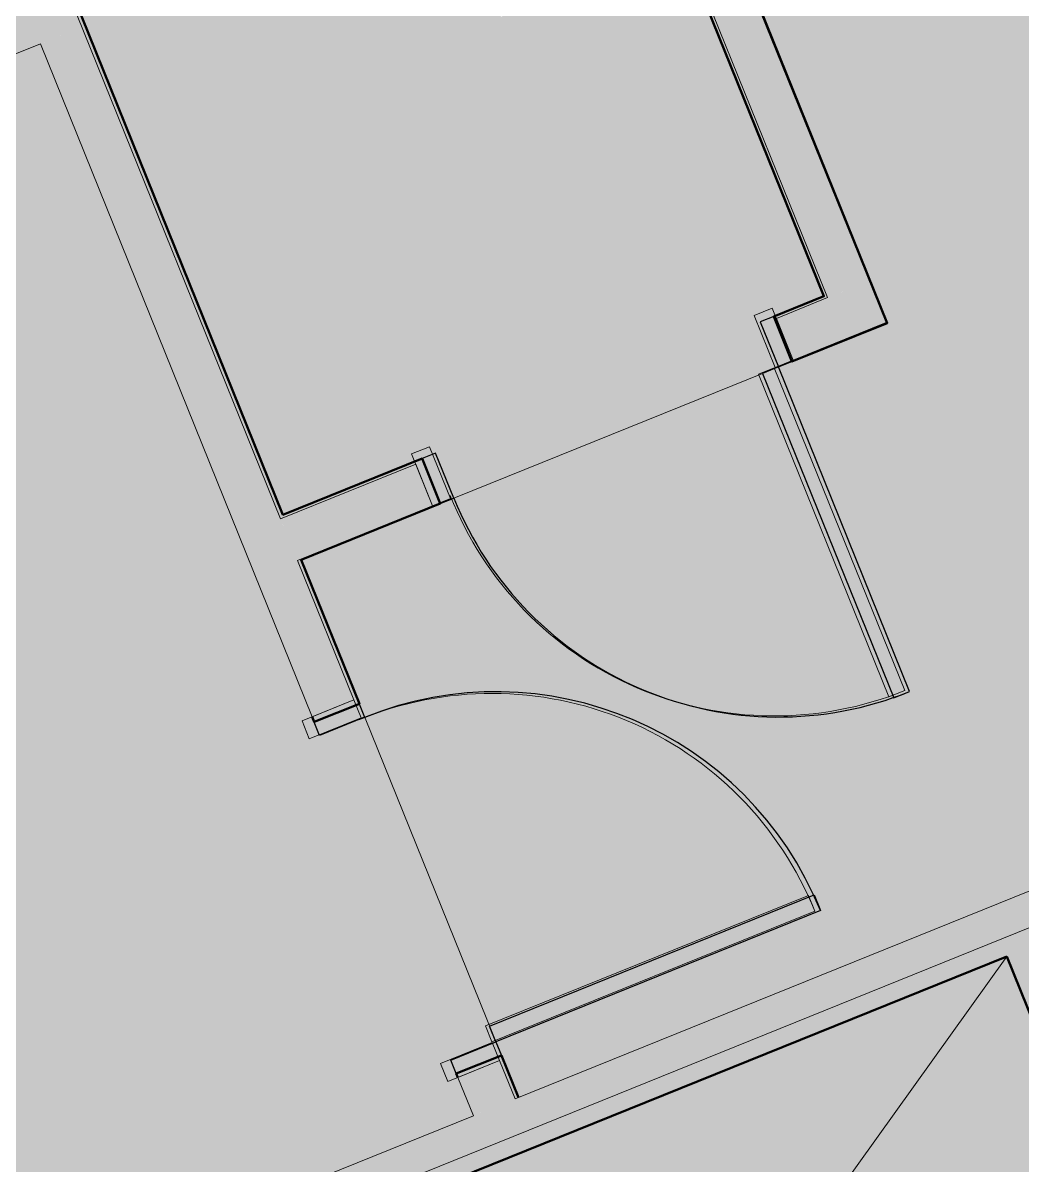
# Model space of a CAD drawing. Header units: inches. Extents: x 2359 to 5358, y 31 to 2545.
# Drawn here: x 4316.5 to 4419.3, y 844.9 to 962.4 of the extents above; entities that cross this region are included whole.
import ezdxf

# ---------------------------------------------------------------- set-up
doc = ezdxf.new("R2010")
doc.units = ezdxf.units.IN
doc.header["$LTSCALE"] = 48
doc.header["$MEASUREMENT"] = 0
for name, color, linetype, lineweight in [('A-Anno-Nicn', 8, 'Continuous', 9), ('A-DETL-GENF', 247, 'Continuous', 9), ('A-DOOR', 8, 'Continuous', 13), ('A-Door-E', 8, 'Continuous', 30), ('A-DOOR-FRAM', 8, 'Continuous', 20), ('A-Eqpm', 8, 'Continuous', 9), ('A-WALL', 8, 'Continuous', 13), ('A-Wall-E', 8, 'Continuous', 50), ('A-WALL-PATT', 8, 'Continuous', 13), ('AAHRPP_dwg', 8, 'Continuous', 9), ('I-WALL', 8, 'Continuous', 13)]:
    doc.layers.add(name, color=color, linetype=linetype, lineweight=lineweight)

# ---------------------------------------------------------------- blocks, each defined once
blk = doc.blocks.new('AAHRPP_dwg-4842287-FIRST FLOOR POWER _ SIGNAL')
at = {"layer": 'A-Wall-E'}
h = blk.add_hatch(color=256, dxfattribs=at)
h.paths.add_polyline_path([(4305.84, 652.06), (4322.34, 658.73), (4322.27, 658.89), (4305.77, 652.23), (4305.84, 652.06)], flags=0)
h.paths.add_polyline_path([(4305.52, 657.12), (4342.23, 671.94), (4304.36, 765.67), (4493.85, 842.23), (4449.87, 951.08), (4440.93, 947.47), (4465.14, 887.53), (4338.11, 836.21), (4349.31, 808.48), (4192.94, 745.31), (4181.64, 773.28), (4163.15, 765.81), (4178.44, 727.97), (4203.28, 738), (4207.85, 726.68), (4267.66, 750.84), (4304.8, 658.89)], flags=0)
h.paths.add_polyline_path([(4346.51, 673.68), (4531.71, 748.5), (4531.65, 748.67), (4346.62, 673.92), (4310.66, 762.93), (4495.68, 837.69), (4495.58, 837.94), (4310.38, 763.11), (4346.45, 673.83)], flags=0)
h.paths.add_polyline_path([(4175.82, 722.92), (4201.42, 733.26), (4201.34, 733.45), (4175.74, 723.1), (4175.79, 722.99)], flags=0)
h.paths.add_polyline_path([(4499.01, 730.1), (4535.84, 744.98), (4535.77, 745.15), (4498.94, 730.27)], flags=0)
h.paths.add_polyline_path([(4531.21, 750.93), (4535.85, 752.8), (4535.37, 753.98), (4530.74, 752.11), (4530.8, 751.95)], flags=0)
h.paths.add_polyline_path([(4516.94, 786.27), (4521.57, 788.14), (4520.87, 789.89), (4516.23, 788.02), (4516.3, 787.85)], flags=0)
h.paths.add_polyline_path([(4367.14, 851.71), (4367.47, 851.89), (4365.74, 856.18), (4361.1, 854.31), (4361.26, 853.92), (4365.55, 855.65), (4366.25, 853.92)], flags=0)
h.paths.add_polyline_path([(4115.67, 883.33), (4320.87, 966.23), (4343.03, 911.38), (4356.92, 916.99), (4358.65, 912.7), (4344.76, 907.09), (4350.56, 892.74), (4346.28, 891.01), (4346.49, 890.47), (4351.13, 892.35), (4345.17, 907.16), (4359.45, 912.93), (4357.58, 917.56), (4343.27, 911.78), (4321.1, 966.66), (4318.61, 965.65), (4316.88, 969.94), (4360.73, 987.65), (4368.25, 969.02), (4382.8, 974.9), (4367.8, 1012.02), (4285.59, 978.81), (4288.83, 970.79), (4109.59, 898.37), (4115.42, 883.96)], flags=0)
h.paths.add_polyline_path([(4395.61, 927.54), (4405.41, 931.5), (4351.44, 1065.07), (4341.91, 1061.22), (4343.79, 1056.58), (4348.68, 1058.56), (4365.8, 1016.2), (4366.07, 1016.31), (4348.89, 1058.83), (4344.54, 1057.08), (4342.81, 1061.36), (4351.45, 1064.85), (4405.3, 931.55), (4395.74, 927.69), (4394.01, 931.98), (4399.28, 934.11), (4384.53, 970.61), (4384.26, 970.5), (4398.91, 934.26), (4393.74, 932.17), (4395.55, 927.69)], flags=0)
h.paths.add_polyline_path([(4282.81, 973.34), (4282.81, 973.35), (4254.21, 1044.12), (4258.41, 1045.82), (4253.7, 1045.38), (4282.81, 973.35)], flags=0)
h.paths.add_polyline_path([(4283.86, 983.09), (4284.2, 983.23), (4267.09, 1025.6), (4307.62, 1041.97), (4305.75, 1046.61), (4265.22, 1030.23), (4258.9, 1045.86), (4258.51, 1045.83), (4283.08, 985.02)], flags=0)
h.paths.add_polyline_path([(4062.74, 1014.34), (4069.28, 1016.98), (4059.34, 1041.59), (4227.75, 1109.63), (4225.79, 1114.48), (4050.84, 1043.8), (4061.67, 1016.98)], flags=0)
h.paths.add_polyline_path([(4267.02, 1025.76), (4265.29, 1030.04), (4305.72, 1046.38), (4307.46, 1042.09), (4267.03, 1025.76)], flags=0)
h.paths.add_polyline_path([(4386.69, 1073.92), (4402.46, 1080.29), (4402.39, 1080.45), (4386.8, 1074.15), (4362.63, 1133.97), (4362.46, 1133.9), (4386.6, 1074.15)], flags=0)
h.paths.add_polyline_path([(4239.66, 1080.15), (4244.29, 1082.02), (4242.86, 1085.57), (4242.51, 1085.43), (4243.52, 1082.94), (4239.23, 1081.21)], flags=0)
h.paths.add_polyline_path([(4389.36, 1080.17), (4396.65, 1083.12), (4359.12, 1176.02), (4337.46, 1167.27), (4350.83, 1134.19), (4365.19, 1139.99), (4389.31, 1080.29)], flags=0)
h.paths.add_polyline_path([(4240.78, 1089.72), (4241.13, 1089.86), (4234.06, 1107.35), (4263.23, 1119.13), (4257.66, 1132.92), (4249.18, 1129.49), (4251.11, 1124.71), (4230.08, 1116.21), (4240.36, 1090.76)], flags=0)
h.paths.add_polyline_path([(4011.86, 1140.28), (4023.83, 1145.12), (4022.33, 1148.82), (4010.36, 1143.98), (4011.06, 1142.25)], flags=0)
h.paths.add_polyline_path([(4140.19, 1187.48), (4140.2, 1187.49), (4138.7, 1191.17)], flags=0)
h.paths.add_polyline_path([(4233.86, 1219.94), (4326.29, 1257.31), (4326.24, 1257.45), (4233.79, 1220.11)], flags=0)
h.paths.add_polyline_path([(4236.69, 1226.27), (4328.5, 1263.35), (4323.55, 1275.61), (4306.89, 1268.88), (4310.27, 1260.52), (4274.07, 1245.89), (4275.57, 1242.18), (4236.62, 1226.45), (4236.62, 1226.45)], flags=0)
at = {"layer": 'A-Anno-Nicn', "flags": 128}
blk.add_lwpolyline([(4242.86, 1085.57), (4265.22, 1030.23), (4351.45, 1065.07), (4405.41, 931.5), (4345.15, 907.15), (4367.49, 851.85)], dxfattribs=at)
at = {"layer": 'A-Door-E'}
blk.add_line((4346.49, 890.47), (4351.13, 892.35), dxfattribs=at)
at = {"layer": 'A-Door-E', "flags": 128}
for points in [[(4393.74, 932.17), (4392.35, 931.62), (4394.22, 926.98), (4395.61, 927.54)], [(4392.6, 926.32), (4406.09, 892.95), (4407.71, 893.6), (4394.22, 926.98)], [(4358.97, 918.12), (4357.58, 917.56), (4359.45, 912.93), (4360.85, 913.49)], [(4364.51, 859.2), (4397.89, 872.69), (4398.54, 871.07), (4365.17, 857.57)]]:
    blk.add_lwpolyline(points, close=True, dxfattribs=at)
for points in [[(4351.11, 892.34), (4351.67, 890.95), (4347.04, 889.07), (4346.47, 890.46)], [(4365.74, 856.18), (4361.1, 854.31), (4360.54, 855.7), (4365.17, 857.57), (4365.73, 856.18)]]:
    blk.add_lwpolyline(points, dxfattribs=at)
at = {"layer": 'A-Door-E'}
for centre, start, end in [((4394.22, 926.98), 202.01, 292.01), ((4365.17, 857.57), 22.0218, 112.0218)]:
    blk.add_arc(centre, 36, start, end, dxfattribs=at)
at = {"layer": 'A-Eqpm'}
blk.add_line((4417.71, 866.36), (4362.56, 789.3), dxfattribs=at)
at = {"layer": 'A-Wall-E', "flags": 128}
for points in [[(4384.26, 970.5), (4398.91, 934.26), (4393.74, 932.17), (4395.61, 927.54), (4405.41, 931.5), (4351.45, 1065.07), (4341.91, 1061.22), (4343.79, 1056.58)], [(4346.28, 891.01), (4346.49, 890.47), (4351.13, 892.35), (4345.15, 907.15), (4359.45, 912.93), (4357.58, 917.56), (4343.27, 911.78), (4321.1, 966.66)], [(4417.71, 866.36), (4436.74, 819.26), (4362.56, 789.3), (4343.54, 836.39), (4417.71, 866.36)], [(4367.49, 851.85), (4365.74, 856.18), (4361.1, 854.31), (4361.26, 853.92)]]:
    blk.add_lwpolyline(points, dxfattribs=at)
blk = doc.blocks.new('Single Flush - OTJ_SOLIDFLUSH_ALUM-4853661-FIRST FLOOR POWER _ SIGNAL')
at = {"layer": 'A-DOOR'}
for p, q in [((16.15625, 38.125), (16.15625, 2.3125)), ((17.90625, 38.125), (16.15625, 38.125)), ((17.90625, 2.3125), (17.90625, 38.125)), ((16.15625, 2.3125), (17.90625, 2.3125))]:
    blk.add_line(p, q, dxfattribs=at)
blk.add_arc((17.90625, 2.3125), 35.8125, 90, 180.5, dxfattribs=at)
at = {"layer": 'A-DOOR-FRAM'}
for p, q in [((-20, -3.4375), (-20, 2.3125)), ((-20, 2.3125), (-18, 2.3125)), ((-18, -3.4375), (-18, 2.3125)), ((18.000004, -3.4375), (18.000004, 2.3125)), ((18.000004, 2.3125), (20.000004, 2.3125)), ((20.000004, -3.4375), (20.000004, 2.3125)), ((-20, -3.4375), (-18, -3.4375)), ((18.000004, -3.4375), (20.000004, -3.4375))]:
    blk.add_line(p, q, dxfattribs=at)
blk = doc.blocks.new('Single Flush - OTJ_SOLIDFLUSH_ALUM-4857627-FIRST FLOOR POWER _ SIGNAL')
at = {"layer": 'A-DOOR'}
for p, q in [((16.15625, -2.3125), (17.90625, -2.3125)), ((16.15625, -38.125), (16.15625, -2.3125)), ((17.90625, -2.3125), (17.90625, -38.125)), ((17.90625, -38.125), (16.15625, -38.125))]:
    blk.add_line(p, q, dxfattribs=at)
blk.add_arc((17.90625, -2.3125), 35.8125, 179.5, 270, dxfattribs=at)
at = {"layer": 'A-DOOR-FRAM'}
for p, q in [((-20, 3.4375), (-20, -2.3125)), ((-20, 3.4375), (-18, 3.4375)), ((-18, 3.4375), (-18, -2.3125)), ((18.000004, 3.4375), (18.000004, -2.3125)), ((18.000004, 3.4375), (20.000004, 3.4375)), ((20.000004, 3.4375), (20.000004, -2.3125)), ((-20, -2.3125), (-18, -2.3125)), ((18.000004, -2.3125), (20.000004, -2.3125))]:
    blk.add_line(p, q, dxfattribs=at)

msp = doc.modelspace()

# ---------------------------------------------------------------- hatches: boundary and pattern name
at = {"layer": 'A-DETL-GENF'}
h = msp.add_hatch(color=256, dxfattribs=at)
h.paths.add_polyline_path([(4304.08, 651.35), (4305.84, 652.06), (4305.77, 652.23), (4304.01, 651.52)], flags=0)
h.paths.add_polyline_path([(4322.34, 658.73), (4539.08, 746.29), (4539.01, 746.46), (4535.77, 745.15), (4535.84, 744.98), (4499.01, 730.1), (4498.94, 730.27), (4322.27, 658.89)], flags=0)
h.paths.add_polyline_path([(4346.62, 673.92), (4531.65, 748.67), (4530.8, 750.76), (4531.21, 750.93), (4530.74, 752.11), (4535.37, 753.98), (4535.85, 752.8), (4536.36, 753.01), (4521.38, 790.1), (4520.87, 789.89), (4521.57, 788.14), (4516.94, 786.27), (4516.23, 788.02), (4515.82, 787.85), (4495.68, 837.69), (4310.66, 762.93), (4346.51, 674.18)], flags=0)
h.paths.add_polyline_path([(4178.73, 714.91), (4204.61, 725.37), (4201.42, 733.26), (4175.82, 722.92), (4175.74, 723.1), (4175.47, 722.99), (4177.84, 717.12)], flags=0)
h.paths.add_polyline_path([(4194.87, 749.86), (4344.75, 810.42), (4333.55, 838.14), (4362.85, 849.98), (4361.1, 854.31), (4365.74, 856.18), (4367.49, 851.85), (4460.59, 889.47), (4436.37, 949.4), (4454.12, 956.57), (4328.27, 1268.07), (4326.83, 1267.49), (4328.5, 1263.35), (4328.79, 1263.47), (4402.67, 1080.56), (4402.4, 1080.45), (4402.46, 1080.29), (4386.69, 1073.92), (4362.46, 1133.9), (4242.86, 1085.57), (4244.29, 1082.02), (4239.66, 1080.15), (4229.48, 1105.34), (4065.36, 1039.04), (4075.3, 1014.42), (4064.47, 1010.05), (4107.86, 902.66), (4282.8, 973.35), (4253.7, 1045.38), (4258.91, 1045.85), (4265.22, 1030.23), (4305.75, 1046.61), (4307.62, 1041.97), (4267.09, 1025.6), (4284.2, 983.23), (4365.8, 1016.2), (4348.68, 1058.56), (4343.79, 1056.58), (4341.91, 1061.22), (4351.45, 1065.07), (4405.41, 931.5), (4395.61, 927.54), (4393.74, 932.17), (4398.9, 934.27), (4384.26, 970.5), (4365.7, 963), (4358.17, 981.63), (4321.1, 966.66), (4343.27, 911.78), (4357.58, 917.56), (4359.45, 912.93), (4345.15, 907.15), (4351.13, 892.35), (4346.49, 890.47), (4318.32, 960.21), (4117.41, 879.04), (4161.84, 769.06), (4183.57, 777.84), (4194.67, 750.38)], flags=0)
h.paths.add_polyline_path([(4049.11, 1048.09), (4144.95, 1086.81), (4109.45, 1174.71), (4082.84, 1163.96), (4081.11, 1168.22), (4044.03, 1153.24), (4045.75, 1148.99), (4013.59, 1136), (4033.46, 1086.81)], flags=0)
h.paths.add_polyline_path([(4149.24, 1088.54), (4245.09, 1127.27), (4209.58, 1215.15), (4179.27, 1202.91), (4177.53, 1207.18), (4138.59, 1191.44), (4140.31, 1187.18), (4113.74, 1176.45), (4149.17, 1088.74)], flags=0)
h.paths.add_polyline_path([(4241.13, 1089.86), (4346.54, 1132.45), (4331.44, 1169.83), (4357.39, 1180.31), (4326.3, 1257.28), (4233.86, 1219.94), (4232.12, 1224.25), (4213.87, 1216.89), (4249.18, 1129.49), (4257.66, 1132.92), (4263.23, 1119.13), (4234.06, 1107.35), (4240.9, 1090.41)], flags=0)
h.paths.add_polyline_path([(4236.62, 1226.45), (4275.57, 1242.18), (4274.07, 1245.89), (4310.27, 1260.52), (4310.17, 1260.76), (4235.03, 1230.4), (4235.89, 1228.27)], flags=0)
h.paths.add_polyline_path([(3951.34, 1277.22), (4025.07, 1307.01), (4023.33, 1311.29), (4049.93, 1322.03), (4010.82, 1418.87), (3929.49, 1386.01), (3929.4, 1386.24), (3915.5, 1380.63), (3954.7, 1283.58), (3984.38, 1295.56), (3984.38, 1295.56), (3986.09, 1291.27), (3951.34, 1277.23)], flags=0)
h.paths.add_polyline_path([(4054.22, 1323.77), (4080.81, 1334.51), (4082.54, 1330.22), (4121.49, 1345.95), (4119.76, 1350.24), (4146.34, 1360.98), (4107.13, 1458.05), (4103.71, 1456.67), (4103.81, 1456.44), (4015.11, 1420.59), (4054.13, 1323.98)], flags=0)
h.paths.add_polyline_path([(4150.63, 1362.71), (4153.77, 1363.98), (4114.55, 1461.05), (4111.42, 1459.78), (4150.56, 1362.88)], flags=0)
h.paths.add_polyline_path([(4158.05, 1365.71), (4182.8, 1375.7), (4184.53, 1371.42), (4223.47, 1387.15), (4221.74, 1391.44), (4263.24, 1408.21), (4224.02, 1505.28), (4210.34, 1499.75), (4210.43, 1499.52), (4122.36, 1463.93), (4122.26, 1464.16), (4118.83, 1462.78), (4157.97, 1365.91)], flags=0)
h.paths.add_polyline_path([(3914.19, 1383.87), (3928.09, 1389.49), (3928, 1389.72), (4101.84, 1459.96), (4099.79, 1465.02), (3912.04, 1389.19), (3913.47, 1385.66)], flags=0)
h.paths.add_polyline_path([(3909.98, 1394.3), (3915.58, 1396.56), (4097.73, 1470.12), (4061.96, 1558.71), (3874.21, 1482.85), (3874.74, 1481.45), (3870.12, 1479.58), (3870.09, 1479.66), (3869.65, 1479.48), (3884.63, 1442.4), (3885.07, 1442.58), (3884.73, 1443.42), (3889.36, 1445.29), (3909.97, 1394.33)], flags=0)
h.paths.add_polyline_path([(4107.03, 1461.79), (4120.95, 1467.41), (4117.11, 1476.91), (4122.2, 1478.97), (4086.05, 1568.44), (4067.06, 1560.77), (4106.63, 1462.78)], flags=0)
h.paths.add_polyline_path([(4131.05, 1471.76), (4208.93, 1503.23), (4209.03, 1502.99), (4222.71, 1508.52), (4168.86, 1641.81), (4119.25, 1621.76), (4119.06, 1622.23), (4116.96, 1621.38), (4115.09, 1626.02), (4166.8, 1646.91), (4110.61, 1785.98), (3826.67, 1671.26), (3865.85, 1574.28), (3841.29, 1564.36), (3856.7, 1526.1), (3852.08, 1524.23), (3852.04, 1524.32), (3851.61, 1524.14), (3866.59, 1487.05), (3867.03, 1487.23), (3866.69, 1488.07), (3871.33, 1489.94), (3872.15, 1487.95), (4083.99, 1573.54), (4070.13, 1607.85), (4080.32, 1611.96), (4082.16, 1607.31), (4081.98, 1607.23), (4082.16, 1606.78), (4077.29, 1604.81), (4130.36, 1473.47)], flags=0)
h.paths.add_polyline_path([(3839.23, 1569.46), (3858.69, 1577.32), (3821.57, 1669.2), (3802.12, 1661.33), (3837.26, 1574.32)], flags=0)
h.paths.add_polyline_path([(2865.44, 1883.63), (3220.39, 1883.63), (3220.39, 1883.81), (2810.89, 1883.81), (2810.89, 1883.63), (2860.81, 1883.63)], flags=0)
h.paths.add_polyline_path([(2814.39, 1887.31), (2860.81, 1887.31), (2860.81, 1914.61), (2837.5, 1914.61), (2837.5, 1944.81), (2814.39, 1944.81), (2814.39, 1887.36)], flags=0)
h.paths.add_polyline_path([(2914.12, 1888.44), (2914.12, 1938.81), (2865.44, 1938.81), (2865.44, 1888.44)], flags=0)
h.paths.add_polyline_path([(2943.81, 1888.44), (2943.81, 1944.81), (2865.44, 1944.81), (2865.44, 1943.44), (2918.75, 1943.44), (2918.75, 1888.44)], flags=0)
h.paths.add_polyline_path([(3193.94, 1888.44), (3215.76, 1888.44), (3215.76, 1958.31), (3189.31, 1958.31), (3189.31, 2044.63), (2999.12, 2044.63), (2999.12, 2049.63), (2959.12, 2049.63), (2959.12, 2044.63), (2948.44, 2044.63), (2948.44, 1888.44), (3189.31, 1888.44)], flags=0)
h.paths.add_polyline_path([(2842.13, 1919.23), (2860.81, 1919.23), (2860.81, 1944.81), (2842.13, 1944.81), (2842.13, 1938.81)], flags=0)
h.paths.add_polyline_path([(2744.44, 1949.44), (2768.31, 1949.44), (2768.31, 2044.63), (2744.44, 2044.63), (2744.44, 2012.79)], flags=0)
h.paths.add_polyline_path([(2829.46, 1949.44), (2943.81, 1949.44), (2943.81, 2044.63), (2943.12, 2044.63), (2943.12, 2049.63), (2903.12, 2049.63), (2903.12, 2044.63), (2772.94, 2044.63), (2772.94, 1949.44), (2814.39, 1949.44)], flags=0)
h.paths.add_polyline_path([(3215.76, 1962.94), (3227.31, 1962.94), (3227.31, 2044.63), (3193.94, 2044.63), (3193.94, 1962.94)], flags=0)
at = {"layer": 'A-WALL-PATT'}
for points in [[(4399.28, 934.11), (4403.57, 935.84), (4351.44, 1064.85), (4347.16, 1063.12), (4398.58, 935.84)], [(4117.41, 879.04), (4322.6, 961.94), (4320.87, 966.23), (4115.67, 883.33)], [(4334.86, 834.89), (4461.9, 886.22), (4460.59, 889.47), (4333.55, 838.14), (4334.33, 836.21)]]:
    msp.add_hatch(color=256, dxfattribs=at).paths.add_polyline_path(points, flags=0)
h = msp.add_hatch(color=256, dxfattribs=at)
h.paths.add_polyline_path([(4362.85, 849.98), (4367.14, 851.71), (4365.55, 855.65), (4361.26, 853.92), (4362.79, 850.13)], flags=0)
h.paths.add_polyline_path([(4346.28, 891.01), (4350.56, 892.74), (4322.6, 961.94), (4318.32, 960.21), (4323.79, 946.67)], flags=0)
h = msp.add_hatch(color=256, dxfattribs=at)
h.paths.add_polyline_path([(4344.76, 907.09), (4358.65, 912.7), (4356.92, 916.99), (4343.03, 911.38)], flags=0)
h.paths.add_polyline_path([(4395.74, 927.69), (4405.3, 931.55), (4403.57, 935.84), (4394.01, 931.98)], flags=0)

# ---------------------------------------------------------------- linework, layer by layer
at = {"layer": 'A-WALL'}
for p, q in [((4405.3, 931.55), (4351.44, 1064.85)), ((4384.53, 970.61), (4399.28, 934.11)), ((4343.03, 911.38), (4320.87, 966.23)), ((4117.41, 879.04), (4318.32, 960.21)), ((4318.32, 960.21), (4346.28, 891.01)), ((4399.28, 934.11), (4394.01, 931.98)), ((4394.01, 931.98), (4395.74, 927.69)), ((4395.74, 927.69), (4405.3, 931.55)), ((4356.92, 916.99), (4343.03, 911.38)), ((4358.65, 912.7), (4356.92, 916.99)), ((4344.76, 907.09), (4358.65, 912.7)), ((4350.56, 892.74), (4344.76, 907.09)), ((4346.28, 891.01), (4350.56, 892.74)), ((4365.55, 855.65), (4361.26, 853.92)), ((4367.14, 851.71), (4365.55, 855.65)), ((4361.26, 853.92), (4362.85, 849.98))]:
    msp.add_line(p, q, dxfattribs=at)
at = {"layer": 'I-WALL'}
for p, q in [((4460.59, 889.47), (4367.14, 851.71)), ((4338.11, 836.21), (4465.14, 887.53)), ((4362.85, 849.98), (4333.55, 838.14))]:
    msp.add_line(p, q, dxfattribs=at)

# ---------------------------------------------------------------- block references
at = {"layer": 'A-DOOR'}
for name, p, rotation in [('Single Flush - OTJ_SOLIDFLUSH_ALUM-4857627-FIRST FLOOR POWER _ SIGNAL', (4376.33, 922.34), 21.99999999999988), ('Single Flush - OTJ_SOLIDFLUSH_ALUM-4853661-FIRST FLOOR POWER _ SIGNAL', (4355.91, 873.33), 291.9999999999998)]:
    msp.add_blockref(name, p, dxfattribs=dict(at, rotation=rotation))
at = {"layer": 'AAHRPP_dwg'}
msp.add_blockref('AAHRPP_dwg-4842287-FIRST FLOOR POWER _ SIGNAL', (0, 0), dxfattribs=at)

doc.saveas('drawing.dxf')
